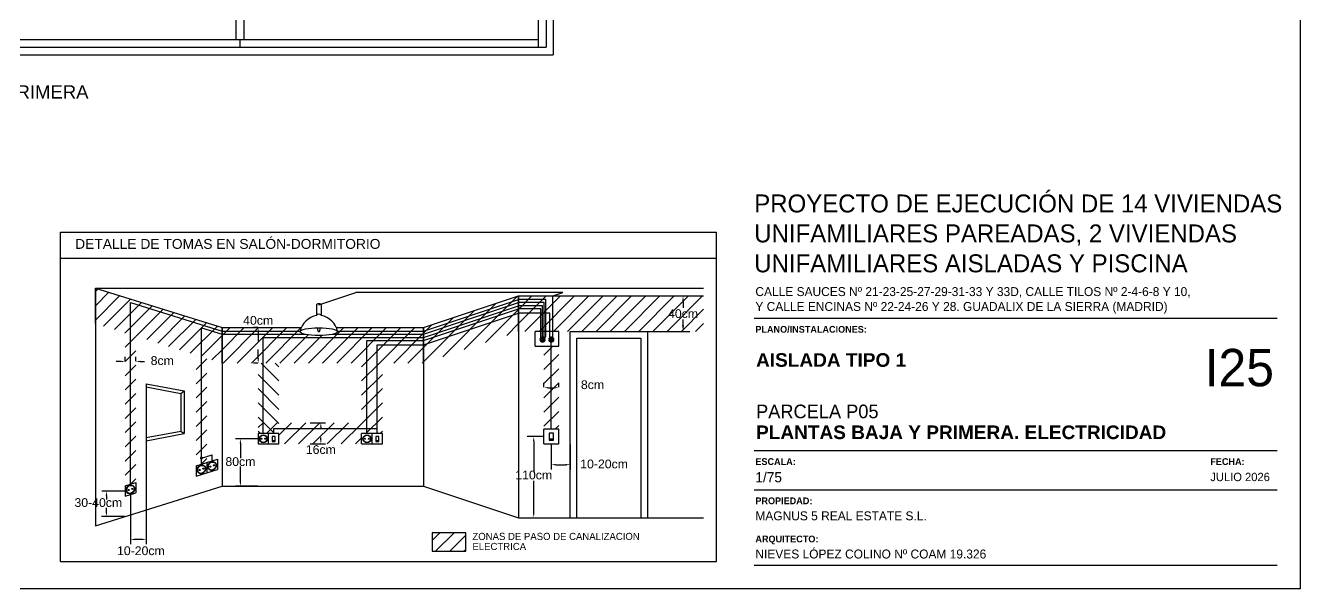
# Model space of a CAD drawing. Header units: millimetres. Extents: x 441156 to 441876, y 4514765 to 4515211.
# Drawn here: x 441377.67 to 441394.01, y 4515026.92 to 4515034.13 of the extents above; entities that cross this region are included whole.
import ezdxf
from ezdxf.enums import TextEntityAlignment as Align

# ---------------------------------------------------------------- set-up
doc = ezdxf.new("R2010")
doc.units = ezdxf.units.MM
doc.linetypes.add('RAYITAS', pattern=[0.375, 0.25, -0.125])
doc.layers.add('01_cartela', color=6, linetype='Continuous', plot=False)
for name, color, linetype in [('01_mono PRIMERA', 2, 'Continuous'), ('01_proyección', 4, 'RAYITAS'), ('01_texto cartela', 5, 'Continuous'), ('01_textos', 7, 'Continuous'), ('CALEFAC_NOTAS', 7, 'Continuous'), ('CIRCUITOS SUELO RADIANTE', 1, 'Continuous'), ('INGIN ELECTRICIDAD TEXTO', 7, 'Continuous')]:
    doc.layers.add(name, color=color, linetype=linetype)
doc.styles.add('Century Gothic', font='', dxfattribs={"height": 2})
doc.styles.add('Century Gothic_3', font='', dxfattribs={"height": 4.5})
doc.styles.add('Century Gothic_5', font='', dxfattribs={"height": 2.5})
doc.styles.add('Century Gothic_6', font='', dxfattribs={"height": 11})
doc.styles.add('Estilo1', font='swissel.ttf')
doc.styles.add('NIEVES2', font='sanss___.ttf')
doc.styles.add('NIEVES3', font='swisseb.ttf')
doc.styles.add('TEXTOINS_100_Century', font='', dxfattribs={"height": 0.13})
doc.styles.get('Century Gothic').set_extended_font_data('Century Gothic')
doc.styles.get('Century Gothic_3').set_extended_font_data('Century Gothic')
doc.styles.get('Century Gothic_5').set_extended_font_data('Century Gothic')
doc.styles.get('Century Gothic_6').set_extended_font_data('Century Gothic')
doc.styles.get('TEXTOINS_100_Century').set_extended_font_data('Century Gothic')
pattern_1 = [(45, (441315.95127, 4514997.99982), (-0.09113505, 0.09113505), [])]

# ---------------------------------------------------------------- blocks, each defined once
blk = doc.blocks.new('A$C07944EAF')
at = {"layer": '01_mono PRIMERA', "color": 254}
for p, q in [((1.407, 13.1), (1.407, 9.043)), ((1.407, 13.1), (3.107, 13.1)), ((3.107, 13.1, 0), (3.107, 12.8, 0)), ((4.607, 13.1, 0), (3.107, 13.1, 0)), ((4.607, 13.1, 0), (4.607, 12.8, 0)), ((4.607, 13.1), (6.157, 13.1, 0)), ((6.157, 13.1, 0), (6.157, 12.8, 0)), ((7.657, 13.1, 0), (6.157, 13.1, 0)), ((7.657, 13.1, 0), (10.332, 13.1)), ((7.657, 13.1, 0), (7.657, 12.8, 0)), ((10.332, 13.1, 0), (10.332, 10.35, 0)), ((1.707, 12.8, 0), (1.707, 12.425, 0)), ((1.707, 12.8, 0), (3.107, 12.8)), ((3.107, 12.87, 0), (4.607, 12.87, 0)), ((3.107, 12.8, 0), (4.607, 12.8, 0)), ((3.157, 12.87, 0), (3.157, 12.8, 0)), ((3.157, 12.842, 0), (3.557, 12.842, 0)), ((3.157, 12.828, 0), (3.557, 12.828, 0)), ((3.557, 12.87, 0), (3.557, 12.8, 0)), ((3.607, 12.87, 0), (3.607, 12.8, 0)), ((3.657, 12.87, 0), (3.657, 12.8, 0)), ((3.657, 12.842, 0), (4.557, 12.842, 0)), ((3.657, 12.828, 0), (4.557, 12.828, 0)), ((4.557, 12.87, 0), (4.557, 12.8, 0)), ((4.607, 12.8), (5.282, 12.8)), ((5.632, 12.8), (6.157, 12.8, 0)), ((7.657, 12.87, 0), (6.157, 12.87, 0)), ((7.657, 12.8, 0), (6.157, 12.8, 0)), ((6.207, 12.87, 0), (6.207, 12.8, 0)), ((7.107, 12.842, 0), (6.207, 12.842, 0)), ((7.107, 12.828, 0), (6.207, 12.828, 0)), ((7.107, 12.87, 0), (7.107, 12.8, 0)), ((7.157, 12.87, 0), (7.157, 12.8, 0)), ((7.207, 12.87, 0), (7.207, 12.8, 0)), ((7.607, 12.842, 0), (7.207, 12.842, 0)), ((7.607, 12.828, 0), (7.207, 12.828, 0)), ((7.607, 12.87, 0), (7.607, 12.8, 0)), ((7.657, 12.8, 0), (10.032, 12.8)), ((10.032, 12.8, 0), (10.032, 12.425, 0)), ((1.707, 12.075), (1.707, 9.415)), ((5.42, 12.075, 0), (5.42, 9.415, 0)), ((5.52, 12.075, 0), (5.52, 9.415, 0)), ((10.032, 12.075, 0), (10.032, 10.775, 0)), ((7.282, 10.5), (9.907, 10.5)), ((7.282, 9.415), (7.282, 10.5)), ((7.382, 10.4), (9.632, 10.4)), ((7.382, 9.315), (7.382, 10.385)), ((7.652, 9.415), (7.652, 10.4)), ((7.922, 9.415), (7.922, 10.4)), ((8.192, 9.415), (8.192, 10.4)), ((8.462, 9.415), (8.462, 10.4)), ((8.732, 9.5), (8.732, 10.4)), ((8.732, 9.5), (9.632, 10.4)), ((9.632, 9.155), (9.632, 10.4)), ((10.032, 10.35, 0), (10.332, 10.35, 0)), ((10.032, 10.35, 0), (10.032, 9.155, 0)), ((5.332, 10.139, 0), (5.291, 10.139, 0)), ((5.291, 10.139, 0), (5.291, 9.415, 0)), ((5.332, 10.139, 0), (5.332, 9.315, 0)), ((7.184, 10.139), (7.142, 10.139)), ((7.142, 10.139), (7.142, 9.415)), ((7.184, 10.139), (7.184, 9.315)), ((8.732, 9.5), (8.732, 8.33)), ((8.732, 9.5), (9.632, 9.5)), ((4.557, 9.415), (1.707, 9.415)), ((4.207, 9.315), (2.582, 9.315)), ((2.582, 9.13, 0), (2.582, 9.315, 0)), ((4.207, 9.315), (4.207, 9.265)), ((4.557, 9.315, 0), (4.307, 9.315, 0)), ((4.307, 9.315), (4.307, 9.265)), ((4.557, 9.415, 0), (4.557, 9.315, 0)), ((4.607, 9.415, 0), (4.557, 9.415, 0)), ((4.557, 9.315, 0), (4.607, 9.315, 0)), ((4.607, 9.415, 0), (4.607, 9.315, 0)), ((5.382, 9.415, 0), (5.291, 9.415, 0)), ((5.332, 9.315, 0), (5.382, 9.315, 0)), ((5.42, 9.415), (5.382, 9.415)), ((5.42, 9.415, 0), (5.382, 9.415, 0)), ((5.382, 9.415, 0), (5.382, 9.315, 0)), ((6.409, 9.315), (5.382, 9.315, 0)), ((6.409, 9.415), (5.52, 9.415)), ((6.409, 9.415), (6.409, 9.315)), ((6.459, 9.415), (6.409, 9.415)), ((6.409, 9.315), (6.459, 9.315)), ((6.459, 9.415), (6.459, 9.315)), ((7.234, 9.415), (7.142, 9.415)), ((7.184, 9.315), (7.234, 9.315)), ((7.282, 9.415), (7.234, 9.415)), ((7.234, 9.415), (7.234, 9.315)), ((7.382, 9.315), (7.234, 9.315)), ((7.382, 9.415), (8.732, 9.415)), ((7.382, 9.315), (7.382, 8.33)), ((7.382, 9.315), (8.732, 9.315)), ((7.652, 9.315), (7.652, 8.33)), ((7.922, 9.315), (7.922, 8.33)), ((8.192, 9.315), (8.192, 8.33)), ((8.462, 9.315), (8.462, 8.33)), ((8.732, 9.315), (8.732, 9.23)), ((3.483, 9.215), (3.483, 9.174)), ((3.483, 9.215), (4.307, 9.215)), ((3.483, 9.174), (4.207, 9.174)), ((4.207, 9.265), (4.307, 9.265)), ((4.207, 9.265), (4.207, 9.174)), ((4.307, 9.215), (4.307, 9.265)), ((8.732, 9.23), (9.632, 9.23)), ((8.732, 9.23), (9.632, 8.33)), ((9.632, 9.155), (9.632, 8.405)), ((9.632, 9.155), (10.032, 9.155)), ((9.702, 9.155), (9.702, 8.405)), ((10.032, 9.155), (10.032, 8.405)), ((1.407, 8.343, 0), (1.407, 9.043, 0)), ((1.407, 9.043, 0), (1.832, 9.043, 0)), ((1.762, 8.343, 0), (1.762, 9.043, 0)), ((1.832, 8.993, 0), (1.762, 8.993, 0)), ((1.832, 8.993, 0), (1.762, 8.993, 0)), ((1.79, 8.393, 0), (1.79, 8.993, 0)), ((1.804, 8.393, 0), (1.804, 8.993, 0)), ((1.832, 9.043, 0), (1.832, 9.13)), ((1.832, 9.13), (2.582, 9.13, 0)), ((1.832, 7.705), (1.832, 9.105)), ((2.582, 9.105), (1.832, 9.105)), ((1.832, 8.343, 0), (1.832, 9.043, 0)), ((2.556, 9.079), (1.858, 9.079)), ((1.858, 9.079), (1.858, 7.731)), ((2.093, 9.025), (2.322, 9.025)), ((2.556, 7.731), (2.556, 9.079)), ((2.582, 9.105, 0), (2.582, 9.13, 0)), ((2.582, 7.705), (2.582, 9.105)), ((9.632, 9.105), (9.702, 9.105)), ((9.66, 8.455), (9.66, 9.105)), ((9.674, 8.455), (9.674, 9.105)), ((1.952, 7.987), (1.937, 8.867)), ((2.117, 8.865), (2.298, 8.865)), ((2.463, 7.987), (2.477, 8.867)), ((1.994, 7.988), (1.982, 8.74)), ((2.421, 7.988), (2.433, 8.74)), ((1.407, 8.343), (1.407, 7.405)), ((1.407, 8.343, 0), (1.832, 8.343, 0)), ((1.832, 8.393, 0), (1.762, 8.393, 0)), ((1.832, 8.343), (1.832, 7.705)), ((4.207, 8.49), (4.207, 8.44)), ((4.207, 8.49), (4.307, 8.49)), ((4.207, 8.455), (4.207, 7.705)), ((4.207, 8.44), (4.307, 8.44)), ((4.307, 8.44), (4.307, 8.49)), ((4.307, 8.455), (4.307, 8.33)), ((9.632, 8.455), (9.702, 8.455)), ((9.632, 8.405), (10.032, 8.405)), ((9.632, 8.33), (9.632, 8.405)), ((10.032, 8.405, 0), (10.032, 8.33, 0)), ((2.846, 8.246), (2.843, 8.036)), ((3.069, 8.295), (2.896, 8.295)), ((3.119, 8.246), (3.122, 8.036)), ((4.207, 8.255), (3.382, 8.255)), ((3.382, 7.705, 0), (3.382, 8.255)), ((4.307, 8.33), (4.507, 8.33)), ((4.307, 8.28), (4.307, 7.705)), ((4.307, 8.28), (4.307, 7.705)), ((4.307, 8.28), (4.457, 8.28)), ((4.457, 8.28), (4.457, 7.705)), ((5.762, 8.33), (4.507, 8.33)), ((4.507, 8.33), (4.507, 7.705)), ((5.762, 8.305), (4.507, 8.305)), ((5.901, 8.33), (5.762, 8.33)), ((5.762, 8.33, 0), (5.762, 7.705)), ((5.901, 8.23, 0), (5.862, 8.23, 0)), ((5.862, 8.23, 0), (5.862, 7.605)), ((5.901, 8.23, 0), (5.901, 8.33, 0)), ((5.901, 8.33, 0), (5.951, 8.33, 0)), ((5.951, 8.23, 0), (5.901, 8.23, 0)), ((5.951, 8.23, 0), (5.951, 8.33, 0)), ((6.726, 8.23, 0), (6.635, 8.23, 0)), ((6.635, 7.506, 0), (6.635, 8.23, 0)), ((6.676, 7.506, 0), (6.676, 8.33, 0)), ((6.676, 8.33, 0), (6.726, 8.33, 0)), ((9.632, 8.33), (6.726, 8.33)), ((6.726, 8.23, 0), (6.726, 8.33, 0)), ((6.762, 8.23, 0), (6.726, 8.23, 0)), ((6.762, 8.23, 0), (6.762, 7.605)), ((7.262, 8.23), (7.112, 8.23)), ((7.112, 8.23, 0), (7.112, 7.955, 0)), ((7.262, 8.23), (7.262, 7.655)), ((9.607, 8.23), (7.312, 8.23)), ((7.312, 8.23), (7.312, 7.605)), ((10.032, 3), (10.032, 8.33)), ((2.942, 8.055), (2.942, 8.115)), ((3.012, 8.045), (2.952, 8.045)), ((3.022, 8.055), (3.022, 8.115)), ((2.194, 7.755), (2.194, 7.893)), ((2.22, 7.893), (2.22, 7.755)), ((3.072, 7.985), (2.893, 7.985)), ((3.78, 7.862), (3.81, 7.862)), ((7.112, 7.955), (6.812, 7.955)), ((6.812, 7.955), (6.812, 7.655)), ((9.732, 7.955), (9.732, 6.63)), ((1.832, 7.705), (4.207, 7.705)), ((2.582, 7.705), (1.832, 7.705)), ((1.858, 7.731), (2.556, 7.731)), ((2.041, 7.785), (2.001, 7.746)), ((2.041, 7.763), (2.107, 7.763)), ((2.041, 7.763), (2.041, 7.748)), ((2.041, 7.748), (2.107, 7.748)), ((2.142, 7.8), (2.076, 7.8)), ((2.142, 7.842), (2.194, 7.842)), ((2.142, 7.8), (2.194, 7.8)), ((2.22, 7.842), (2.273, 7.842)), ((2.22, 7.8), (2.273, 7.8)), ((2.273, 7.8), (2.339, 7.8)), ((2.373, 7.763), (2.307, 7.763)), ((2.307, 7.748), (2.373, 7.748)), ((2.373, 7.748), (2.373, 7.763)), ((2.374, 7.786), (2.414, 7.746)), ((2.816, 7.832), (2.814, 7.705)), ((3.148, 7.832), (3.15, 7.705)), ((3.698, 7.707), (3.699, 7.722)), ((3.889, 7.705), (3.701, 7.705)), ((3.891, 7.707), (3.891, 7.722)), ((4.457, 7.705), (4.307, 7.705)), ((5.762, 7.705), (4.507, 7.705)), ((2.307, 7.605), (2.307, 5.055)), ((5.862, 7.605), (2.307, 7.605)), ((6.762, 7.605), (7.312, 7.605)), ((6.812, 7.655), (7.262, 7.655)), ((7.312, 7.605), (9.107, 7.605, 0)), ((9.107, 7.605, 0), (9.107, 6.63)), ((2.007, 7.405), (1.407, 7.405)), ((2.007, 7.405), (2.007, 4.63)), ((6.676, 7.506, 0), (6.635, 7.506, 0)), ((7.107, 6.63, 0), (7.832, 6.63)), ((7.107, 6.63), (7.107, 5.055)), ((7.832, 6.53, 0), (7.832, 6.63)), ((9.032, 6.63), (9.732, 6.63, 0)), ((9.032, 6.53), (9.032, 6.63)), ((7.207, 6.53), (7.207, 4.93)), ((7.207, 6.53, 0), (7.832, 6.53)), ((7.832, 6.53), (7.832, 4.93)), ((9.032, 6.53), (9.607, 6.53, 0)), ((9.032, 6.53), (9.032, 4.93)), ((9.607, 6.53), (9.607, 4.93)), ((9.605, 6.216), (9.59, 6.215)), ((9.607, 6.213), (9.607, 6.025)), ((9.451, 6.104), (9.45, 6.134)), ((9.605, 6.022), (9.59, 6.023)), ((9.605, 5.438), (9.59, 5.437)), ((9.607, 5.247), (9.607, 5.435)), ((9.451, 5.356), (9.45, 5.326)), ((9.605, 5.245), (9.59, 5.245)), ((3.607, 4.93, 0), (2.432, 4.93, 0)), ((3.607, 4.93, 0), (3.607, 4.63, 0)), ((6.407, 4.93, 0), (3.607, 4.93, 0)), ((3.657, 4.93, 0), (3.657, 4.86, 0)), ((5.357, 4.93, 0), (5.357, 4.86, 0)), ((5.407, 4.93, 0), (5.407, 4.86, 0)), ((5.457, 4.93, 0), (5.457, 4.86, 0)), ((6.357, 4.93, 0), (6.357, 4.86, 0)), ((6.762, 4.93, 0), (6.407, 4.93, 0)), ((6.407, 4.93, 0), (6.407, 4.63, 0)), ((7.107, 5.055), (6.762, 5.055)), ((6.762, 4.93, 0), (6.762, 5.055, 0)), ((6.837, 5.055), (6.837, 5.055)), ((7.832, 4.93, 0), (7.207, 4.93, 0)), ((7.832, 4.93), (7.832, 4.05)), ((9.032, 4.93), (9.607, 4.93)), ((9.032, 4.93), (9.032, 4.894)), ((6.407, 4.86, 0), (3.607, 4.86, 0)), ((3.657, 4.902, 0), (5.357, 4.902, 0)), ((3.657, 4.888, 0), (5.357, 4.888, 0)), ((6.357, 4.902, 0), (5.457, 4.902, 0)), ((6.357, 4.888, 0), (5.457, 4.888, 0)), ((9.032, 4.894), (9.032, 4.866)), ((9.032, 4.866), (9.032, 4.83)), ((9.032, 4.83), (9.607, 4.83)), ((9.607, 4.83), (9.607, 3.3)), ((3.607, 4.63, 0), (2.007, 4.63, 0)), ((2.007, 4.63), (2.007, 3)), ((2.027, 4.63), (2.027, 3.02)), ((2.057, 4.63), (2.057, 3.05)), ((3.607, 4.63, 0), (6.407, 4.63, 0)), ((7.507, 4.63, 0), (6.407, 4.63, 0)), ((7.507, 4.63), (7.507, 3)), ((9.066, 4.576), (9.276, 4.58)), ((9.48, 4.606), (9.607, 4.608)), ((9.017, 4.526), (9.017, 4.354)), ((9.257, 4.48), (9.197, 4.48)), ((9.267, 4.47), (9.267, 4.41)), ((9.327, 4.53), (9.327, 4.35)), ((9.066, 4.304), (9.276, 4.3)), ((9.257, 4.4), (9.197, 4.4)), ((9.48, 4.274), (9.607, 4.272)), ((7.932, 3.3), (8.082, 3.3)), ((8.782, 3.3, 0), (8.082, 3.3, 0)), ((8.082, 3.3, 0), (8.082, 3, 0)), ((8.132, 3.3, 0), (8.132, 3.23, 0)), ((8.732, 3.272, 0), (8.132, 3.272, 0)), ((8.732, 3.3, 0), (8.732, 3.23, 0)), ((8.782, 3.3), (9.607, 3.3)), ((8.782, 3.3, 0), (8.782, 3, 0)), ((8.782, 3.23, 0), (8.082, 3.23, 0)), ((8.732, 3.258, 0), (8.132, 3.258, 0)), ((2.007, 3), (7.507, 3)), ((2.007, 3), (2.007, 0)), ((2.027, 3.02), (7.507, 3.02)), ((2.057, 3.05), (7.507, 3.05)), ((2.097, 3), (2.097, 0.1)), ((2.197, 0.1), (2.197, 3)), ((5.97, 0.2, 0), (5.97, 3, 0)), ((6.07, 0.2, 0), (6.07, 3, 0)), ((7.507, 3), (8.082, 3)), ((8.782, 3, 0), (8.082, 3, 0)), ((8.782, 3), (10.032, 3, 0)), ((9.842, 0.1), (9.842, 3)), ((9.942, 3), (9.942, 0.1)), ((10.032, 3), (10.032, 0)), ((2.197, 2.9, 0), (5.97, 2.9, 0)), ((6.07, 2.9, 0), (9.842, 2.9)), ((5.97, 2.263, 0), (2.197, 2.263, 0)), ((5.97, 2.213, 0), (2.197, 2.213, 0)), ((9.842, 2.263), (6.07, 2.263, 0)), ((9.842, 2.213), (6.07, 2.213, 0)), ((5.97, 1.575, 0), (2.197, 1.575, 0)), ((5.97, 1.525, 0), (2.197, 1.525, 0)), ((9.842, 1.575), (6.07, 1.575, 0)), ((9.842, 1.525), (6.07, 1.525, 0)), ((5.97, 0.888, 0), (2.197, 0.888, 0)), ((5.97, 0.838, 0), (2.197, 0.838, 0)), ((9.842, 0.888), (6.07, 0.888, 0)), ((9.842, 0.838), (6.07, 0.838, 0)), ((2.197, 0.2, 0), (9.842, 0.2)), ((6.02, 0.1, 0), (6.02, 0.2, 0)), ((6.02, 0.1, 0), (6.02, 0.2, 0)), ((2.007, 0, 0), (10.032, 0)), ((2.097, 0.1, 0), (9.942, 0.1))]:
    blk.add_line(p, q, dxfattribs=at)
at = {"layer": '01_mono PRIMERA', "color": 254, "elevation": 0}
for points in [[(5.42, 12.075), (5.282, 12.075), (5.282, 12.8), (5.282, 12.8)], [(5.632, 12.8), (5.632, 12.8), (5.632, 12.075), (5.52, 12.075)]]:
    blk.add_lwpolyline(points, dxfattribs=at)
at = {"layer": '01_mono PRIMERA', "color": 254}
for points in [[(1.707, 12.425), (1.832, 12.425), (1.832, 12.075)], [(10.032, 12.075), (9.907, 12.075), (9.907, 12.425), (10.032, 12.425)], [(1.832, 12.075), (1.707, 12.075)], [(9.907, 10.5), (9.907, 10.775), (10.032, 10.775)], [(9.607, 8.23), (9.607, 7.955)], [(9.607, 7.955), (9.732, 7.955)], [(2.307, 5.055), (2.432, 5.055), (2.432, 4.93)], [(7.932, 3.3), (7.932, 4.05), (7.832, 4.05)]]:
    blk.add_lwpolyline(points, dxfattribs=at)
for points in [[(1.782, 12.125), (1.532, 12.125), (1.532, 12.375), (1.782, 12.375), (1.782, 12.125)], [(5.582, 12.125), (5.332, 12.125), (5.332, 12.375), (5.582, 12.375), (5.582, 12.125)], [(9.957, 12.375), (10.207, 12.375), (10.207, 12.125), (9.957, 12.125), (9.957, 12.375)], [(9.957, 10.725), (10.207, 10.725), (10.207, 10.475), (9.957, 10.475), (9.957, 10.725)], [(1.832, 9.345), (2.512, 9.345), (2.512, 9.2), (1.832, 9.2)], [(1.782, 8.005), (1.532, 8.005), (1.532, 8.255), (1.782, 8.255), (1.782, 8.005)], [(7.062, 8.005), (6.812, 8.005), (6.812, 8.255), (7.062, 8.255), (7.062, 8.005)], [(9.657, 8.005), (9.907, 8.005), (9.907, 8.255), (9.657, 8.255), (9.657, 8.005)], [(2.382, 4.755), (2.132, 4.755), (2.132, 5.005), (2.382, 5.005), (2.382, 4.755)], [(6.812, 4.755), (7.062, 4.755), (7.062, 5.005), (6.812, 5.005), (6.812, 4.755)], [(9.657, 4.755), (9.907, 4.755), (9.907, 5.005), (9.657, 5.005), (9.657, 4.755)], [(8.457, 4.894), (9.607, 4.894), (9.607, 4.866), (8.457, 4.866)], [(9.607, 4.05), (7.932, 4.05), (7.932, 3.3), (9.607, 3.3)], [(9.557, 4), (7.982, 4), (7.982, 3.35), (9.557, 3.35)], [(7.632, 3.125), (7.882, 3.125), (7.882, 3.375), (7.632, 3.375), (7.632, 3.125)], [(9.657, 3.125), (9.907, 3.125), (9.907, 3.375), (9.657, 3.375), (9.657, 3.125)]]:
    blk.add_lwpolyline(points, close=True, dxfattribs=at)
at = {"layer": '01_mono PRIMERA', "color": 254, "flags": 128}
for points in [[(3.163, 7.705, 0.414214), (3.167, 7.709), (3.167, 7.71), (3.157, 8.331, 0.436396), (3.153, 8.335), (2.811, 8.335, 0.436396), (2.807, 8.331), (2.797, 7.71), (2.797, 7.709, 0.414214), (2.801, 7.705)], [(9.607, 4.621, 0.414214), (9.603, 4.625), (9.602, 4.625), (8.982, 4.615, 0.436396), (8.977, 4.611), (8.977, 4.269, 0.436396), (8.982, 4.265), (9.602, 4.255), (9.603, 4.255, 0.414214), (9.607, 4.259)]]:
    blk.add_lwpolyline(points, format="xyb", close=True, dxfattribs=at)
at = {"layer": '01_mono PRIMERA', "color": 254}
for centre, radius in [((2.207, 8.015), 0.0275), ((2.862, 7.925), 0.01), ((3.102, 7.925), 0.01), ((3.795, 7.953), 0.036), ((2.982, 7.785), 0.051), ((9.36, 6.119), 0.036), ((9.36, 5.341), 0.036), ((9.387, 4.56), 0.01), ((9.527, 4.44), 0.051), ((9.387, 4.32), 0.01)]:
    blk.add_circle(centre, radius, dxfattribs=at)
for centre, radius, start, end in [((5.332, 9.415, 0), 0.725, 93.2758, 180), ((7.184, 9.415), 0.725, 93.2758, 180), ((4.207, 9.215), 0.725, 183.2758, 270), ((2.091, 8.871), 0.154, 89.317, 181.6763), ((2.324, 8.871), 0.154, 358.3237, 90.683), ((2.114, 8.733), 0.132, 88.598, 177.0747), ((2.301, 8.733), 0.132, 2.9253, 91.402), ((2.896, 8.245), 0.05, 90, 179.076), ((3.069, 8.245), 0.05, 0.924, 90), ((3.795, 7.953), 0.243, 294.8749, 245.1251), ((6.676, 8.23, 0), 0.725, 180, 266.7242), ((2.893, 8.035), 0.05, 179.076, 270), ((2.982, 8.115), 0.04, 0, 180), ((2.952, 8.055), 0.01, 180, 270), ((3.012, 8.055), 0.01, 270, 0), ((3.072, 8.035), 0.05, 270, 0.924), ((3.795, 7.953), 0.213, 292.0656, 248.0564), ((2.142, 7.99), 0.19, 180.9132, 270), ((2.142, 7.99), 0.148, 180.8545, 270), ((2.273, 7.99), 0.148, 270, 359.079), ((2.273, 7.99), 0.19, 270, 359.0249), ((3.86, 7.747), 0.143, 134.3044, 163.1835), ((3.795, 7.814), 0.0498, 107.9532, 134.3044), ((3.795, 7.814), 0.0498, 45.6956, 72.5904), ((3.73, 7.747), 0.143, 16.8165, 45.6956), ((1.966, 7.781), 0.05, 270, 314.9968), ((2.076, 7.75), 0.05, 90, 135), ((2.107, 7.755), 0.017, 206.179, 153.821), ((2.107, 7.755), 0.0075, 270, 90), ((2.207, 7.755), 0.019, 133.1736, 46.8264), ((2.207, 7.755), 0.013, 180, 0), ((2.307, 7.755), 0.017, 26.179, 333.821), ((2.307, 7.755), 0.0075, 90, 270), ((2.339, 7.75), 0.05, 45.1537, 90), ((2.449, 7.781), 0.05, 224.9908, 270), ((2.823, 7.832), 0.007, 93.0641, 179.076), ((2.982, 4.861), 2.982, 86.9359, 93.0641), ((3.141, 7.832), 0.007, 0.924, 86.9359), ((3.686, 7.721), 0.0128, 3.786, 59.4709), ((3.701, 7.708), 0.0027, 186.6841, 270), ((3.991, 7.708), 0.279, 163.1835, 180.617), ((3.599, 7.708), 0.279, 359.383, 16.8165), ((3.889, 7.708), 0.0027, 270, 353.3159), ((3.904, 7.721), 0.0128, 120.5291, 176.214), ((9.36, 6.119), 0.243, 24.8749, 335.1251), ((9.36, 6.119), 0.213, 22.0656, 338.0564), ((9.591, 6.228), 0.0128, 210.5291, 266.214), ((9.605, 6.213), 0.0027, 360, 83.3159), ((9.498, 6.119), 0.0498, 135.6956, 162.5904), ((9.498, 6.119), 0.0498, 197.9532, 224.3044), ((9.565, 6.054), 0.143, 106.8165, 135.6956), ((9.565, 6.185), 0.143, 224.3044, 253.1835), ((9.604, 5.923), 0.279, 89.383, 106.8165), ((9.604, 6.315), 0.279, 253.1835, 270.617), ((9.591, 6.01), 0.0128, 93.786, 149.4709), ((9.605, 6.025), 0.0027, 276.6841, 360), ((9.36, 5.341), 0.243, 24.8749, 335.1251), ((9.36, 5.341), 0.213, 21.9436, 337.9344), ((9.565, 5.276), 0.143, 106.8165, 135.6956), ((9.604, 5.145), 0.279, 89.383, 106.8165), ((9.591, 5.45), 0.0128, 210.5291, 266.214), ((9.605, 5.435), 0.0027, 0, 83.3159), ((9.498, 5.341), 0.0498, 197.4096, 224.3044), ((9.498, 5.341), 0.0498, 135.6956, 162.0468), ((9.565, 5.406), 0.143, 224.3044, 253.1835), ((9.604, 5.537), 0.279, 253.1835, 270.617), ((9.591, 5.233), 0.0128, 93.786, 149.4709), ((9.605, 5.247), 0.0027, 276.6841, 0), ((9.067, 4.526), 0.05, 90.924, 180), ((9.277, 4.53), 0.05, 0, 90.924), ((12.452, 4.44), 2.982, 176.9359, 183.0641), ((9.481, 4.599), 0.007, 90.924, 176.9359), ((9.197, 4.44), 0.04, 90, 270), ((9.257, 4.47), 0.01, 0, 90), ((9.067, 4.354), 0.05, 180, 269.076), ((9.257, 4.41), 0.01, 270, 0), ((9.277, 4.35), 0.05, 269.076, 0), ((9.481, 4.281), 0.007, 183.0641, 269.076), ((9.248, 3.675), 0.04, 0.0137, 180.0137), ((9.248, 3.675), 0.04, 180.0137, 0.0137)]:
    blk.add_arc(centre, radius, start, end, dxfattribs=at)
at = {"layer": '01_mono PRIMERA', "color": 254, "extrusion": (0, 0, -1)}
blk.add_ellipse((2.207, 7.893), major_axis=(-0.013, 0), ratio=0.955769, start_param=0, end_param=3.141593, dxfattribs=at)
at = {"layer": '01_proyección', "color": 120, "ltscale": 0.25}
for p, q in [((6.145, 11.015, 0), (5.52, 11.015, 0)), ((6.145, 11.015, 0), (6.145, 9.415, 0)), ((6.145, 10.915, 0), (5.52, 10.915, 0)), ((4.52, 10.015), (1.707, 10.015)), ((4.42, 9.415, 0), (4.42, 10.015, 0)), ((4.52, 9.415, 0), (4.52, 10.015, 0))]:
    blk.add_line(p, q, dxfattribs=at)
at = {"layer": '01_mono PRIMERA', "color": 254, "style": 'NIEVES2'}
for s, height, p in [('2', 0.103, (7.451, 10.268, 0)), ('3', 0.103, (7.721, 10.268, 0)), ('4', 0.103, (7.991, 10.268, 0)), ('5', 0.103, (8.261, 10.268, 0)), ('6', 0.103, (8.531, 10.268, 0)), ('7', 0.103, (8.801, 10.268, 0)), ('8', 0.103, (9.557, 10.166, 0)), ('9', 0.103, (9.557, 9.356, 0)), ('10', 0.1026, (9.522, 9.086, 0)), ('17', 0.1026, (7.295, 8.365, 0)), ('16', 0.1026, (7.565, 8.365, 0)), ('15', 0.1026, (7.835, 8.365, 0)), ('14', 0.1026, (8.105, 8.365, 0)), ('13', 0.1026, (8.375, 8.365, 0)), ('12', 0.1026, (8.645, 8.365, 0)), ('11', 0.1026, (9.403, 8.365, 0))]:
    blk.add_text(s, height=height, dxfattribs=at).set_placement(p, align=Align.CENTER)

msp = doc.modelspace()

# ---------------------------------------------------------------- hatches: boundary and pattern name
at = {"layer": 'INGIN ELECTRICIDAD TEXTO'}
h = msp.add_hatch(dxfattribs=at)
h.set_pattern_fill('ANSI31', color=4, scale=0.040594, style=0)
h.set_pattern_definition(pattern_1)
h.paths.add_polyline_path([(441378.56520928, 4515030.31228485), (441378.56520928, 4515030.76693229), (441380.18895013, 4515030.25951328), (441380.18895013, 4515029.80486584)])
h = msp.add_hatch(dxfattribs=at)
h.set_pattern_fill('ANSI31', color=4, scale=0.040594, style=0)
h.set_pattern_definition(pattern_1)
h.paths.add_polyline_path([(441382.77029531, 4515029.80486584), (441382.77029531, 4515030.25951328), (441383.98810095, 4515030.66544849), (441383.98810095, 4515030.21080105)])
edge = h.paths.add_edge_path()
edge.add_line((441382.75217728, 4515029.80486584), (441382.77029531, 4515029.82298387))
h = msp.add_hatch(dxfattribs=at)
h.set_pattern_fill('ANSI31', color=4, scale=0.040594, style=0)
h.set_pattern_definition(pattern_1)
h.paths.add_polyline_path([(441386.35924258, 4515030.21080105), (441386.35924258, 4515030.66544849), (441383.98810095, 4515030.66544849), (441383.98810095, 4515030.21080105)])
h = msp.add_hatch(dxfattribs=at)
h.set_pattern_fill('ANSI31', color=4, scale=0.040594, style=0)
h.set_pattern_definition(pattern_1)
h.paths.add_polyline_path([(441378.94561044, 4515028.23097585), (441379.08216468, 4515028.27364905), (441379.08216468, 4515030.15073629), (441378.94561044, 4515030.19340949)])
h = msp.add_hatch(dxfattribs=at)
h.set_pattern_fill('ANSI31', color=4, scale=0.040594, style=0)
h.set_pattern_definition(pattern_1)
h.paths.add_polyline_path([(441384.50321025, 4515028.95929161), (441384.31285682, 4515028.95929161), (441384.31285682, 4515030.02057603), (441384.50321025, 4515030.02057603)])
h = msp.add_hatch(dxfattribs=at)
h.set_pattern_fill('ANSI31', color=4, scale=0.040594, style=0)
h.set_pattern_definition([(135, (441446.94167, 4514997.99982), (0.09113505, 0.09113505), [])])
h.paths.add_polyline_path([(441380.91627588, 4515029.80486584), (441380.64978108, 4515029.80486584), (441380.64978108, 4515028.9022241), (441380.78302848, 4515028.9022241), (441380.91627588, 4515028.9022241)])
h = msp.add_hatch(dxfattribs=at)
h.set_pattern_fill('ANSI31', color=4, scale=0.040594, style=0)
h.set_pattern_definition(pattern_1)
h.paths.add_polyline_path([(441381.97666438, 4515029.80486584), (441382.24315918, 4515029.80486584), (441382.24315918, 4515028.9022241), (441382.10991178, 4515028.9022241), (441381.97666438, 4515028.9022241)])
h = msp.add_hatch(dxfattribs=at)
h.set_pattern_fill('ANSI31', color=4, scale=0.040594, style=0)
h.set_pattern_definition(pattern_1)
h.paths.add_polyline_path([(441381.97666438, 4515028.76906659), (441380.91627588, 4515028.76906659), (441380.91627588, 4515028.9022241), (441380.78302848, 4515028.9022241), (441380.64978108, 4515028.9022241), (441380.64978108, 4515029.04224684), (441381.97666438, 4515029.04224684)])
h = msp.add_hatch(dxfattribs=at)
h.set_pattern_fill('ANSI31', color=4, scale=0.040594, style=0)
h.set_pattern_definition([(45, (441313.36184, 4514998.84364), (-0.09113505, 0.09113505), [])])
h.paths.add_polyline_path([(441382.87894346, 4515027.39418956), (441383.31299788, 4515027.39418956), (441383.31299788, 4515027.63263021), (441382.87894346, 4515027.63263021)])

# ---------------------------------------------------------------- linework, layer by layer
at = {"layer": '01_cartela', "color": 3}
msp.add_lwpolyline([(441363.37182267, 4515048.45299148), (441363.37182267, 4515026.91796746), (441394.00981074, 4515026.91796746), (441394.00981074, 4515048.45299148)], close=True, dxfattribs=at)
at = {"layer": '01_texto cartela', "color": 5}
for p, q in [((441387.00853759, 4515030.37887394), (441393.70981074, 4515030.37887394)), ((441387.00853759, 4515028.68449456), (441393.70981074, 4515028.68449456)), ((441387.00853759, 4515028.18217512), (441393.70981074, 4515028.18217512)), ((441387.00853759, 4515027.21796746), (441393.70981074, 4515027.21796746))]:
    msp.add_line(p, q, dxfattribs=at)
at = {"layer": 'CALEFAC_NOTAS', "color": 7}
msp.add_line((441378.11870614, 4515031.48339907), (441386.52333147, 4515031.48339907), dxfattribs=at)
at = {"layer": 'CIRCUITOS SUELO RADIANTE', "color": 7}
for p, q in [((441378.11870614, 4515027.26410044), (441378.11870614, 4515031.48339907)), ((441386.52333147, 4515027.26410044), (441386.52333147, 4515031.48339907)), ((441378.11870614, 4515031.15129907), (441386.52333147, 4515031.15129907)), ((441378.11870614, 4515027.26410044), (441386.52333147, 4515027.26410044))]:
    msp.add_line(p, q, dxfattribs=at)
at = {"layer": 'INGIN ELECTRICIDAD TEXTO', "color": 4}
for p, q in [((441378.56520928, 4515030.76693229), (441378.56520928, 4515027.72241819)), ((441378.56520928, 4515030.76693229), (441386.35924258, 4515030.76693229)), ((441378.56520928, 4515030.76693229), (441380.18895013, 4515030.25951328)), ((441378.56520928, 4515030.31228485), (441378.56520928, 4515030.76693229)), ((441379.01388756, 4515028.25231245), (441379.01388756, 4515030.5822313)), ((441379.01388756, 4515030.5822313), (441380.18895013, 4515030.21502424)), ((441381.42824472, 4515030.55071379), (441381.90138405, 4515030.7084269)), ((441384.55726554, 4515030.7084269), (441381.90138405, 4515030.7084269)), ((441382.77029531, 4515030.25951328), (441383.98810095, 4515030.66544849)), ((441382.77029531, 4515030.21502424), (441383.98810095, 4515030.62095946)), ((441382.77029531, 4515030.17443072), (441383.98810095, 4515030.58036594)), ((441383.98810095, 4515030.66544849), (441383.98810095, 4515027.82390199)), ((441383.98810095, 4515030.66544849), (441386.35924258, 4515030.66544849)), ((441383.98810095, 4515030.21080105), (441383.98810095, 4515030.66544849)), ((441384.33934526, 4515030.62095946), (441383.98810095, 4515030.62095946)), ((441384.31608945, 4515030.58036594), (441383.98810095, 4515030.58036594)), ((441384.31608945, 4515030.10963281), (441384.31608945, 4515030.58036594)), ((441384.33934526, 4515030.14572349), (441384.33934526, 4515030.62095946)), ((441384.4283303, 4515030.66544849), (441384.55726554, 4515030.7084269)), ((441384.4283303, 4515030.10963281), (441384.4283303, 4515030.66544849)), ((441385.64615219, 4515030.66544849), (441386.18152875, 4515030.66544849)), ((441386.09628236, 4515030.58588519), (441386.09628236, 4515030.51200498)), ((441381.39825396, 4515030.55081624), (441381.39825396, 4515030.41663841)), ((441381.45823632, 4515030.55070202), (441381.45823632, 4515030.41652419)), ((441382.77029531, 4515030.13380431), (441383.98810095, 4515030.53973952)), ((441382.77029531, 4515030.09672415), (441383.98810095, 4515030.50265936)), ((441382.77029531, 4515030.03999587), (441383.98810095, 4515030.44593108)), ((441384.29579269, 4515030.53973952), (441383.98810095, 4515030.53973952)), ((441384.27549593, 4515030.50265936), (441383.98810095, 4515030.50265936)), ((441384.38773678, 4515030.44593108), (441383.98810095, 4515030.44593108)), ((441384.27549593, 4515030.10963281), (441384.27549593, 4515030.50265936)), ((441384.29579269, 4515030.10963281), (441384.29579269, 4515030.53973952)), ((441384.38773678, 4515030.10963281), (441384.38773678, 4515030.44593108)), ((441379.92375399, 4515028.50986402), (441379.92375399, 4515030.25730452)), ((441379.92375399, 4515030.25730452), (441380.18895013, 4515030.17443072)), ((441380.18895013, 4515029.80486584), (441380.18895013, 4515030.25951328)), ((441380.18895013, 4515030.25951328), (441380.18895013, 4515028.22983721)), ((441380.18895013, 4515030.25951328), (441381.20414175, 4515030.25951328)), ((441380.18895013, 4515030.15796045), (441380.29050296, 4515030.25951328)), ((441380.18895013, 4515029.97569034), (441380.47277307, 4515030.25951328)), ((441380.20039574, 4515029.80486584), (441380.65504318, 4515030.25951328)), ((441380.38266585, 4515029.80486584), (441380.83731329, 4515030.25951328)), ((441380.56493596, 4515029.80486584), (441381.0195834, 4515030.25951328)), ((441380.64579226, 4515030.25951328), (441380.58997617, 4515030.25951328)), ((441380.74720607, 4515029.80486584), (441381.20185351, 4515030.25951328)), ((441381.2940164, 4515029.80486584), (441381.74866384, 4515030.25951328)), ((441381.3805682, 4515030.25595786), (441381.38412362, 4515030.25951328)), ((441381.47628651, 4515029.80486584), (441381.93093395, 4515030.25951328)), ((441381.6523477, 4515030.25951328), (441382.70940502, 4515030.25951328)), ((441381.65855662, 4515029.80486584), (441382.11320406, 4515030.25951328)), ((441381.84082673, 4515029.80486584), (441382.29547417, 4515030.25951328)), ((441382.02309684, 4515029.80486584), (441382.47774428, 4515030.25951328)), ((441382.12861795, 4515030.25951328), (441382.77029531, 4515030.25951328)), ((441382.20536695, 4515029.80486584), (441382.66001439, 4515030.25951328)), ((441382.77029531, 4515029.80486584), (441382.77029531, 4515030.25951328)), ((441382.77029531, 4515030.25951328), (441382.77029531, 4515028.22983721)), ((441386.09628236, 4515030.29036435), (441386.09628236, 4515030.36424456)), ((441380.18895013, 4515030.21502424), (441381.19064184, 4515030.21502424)), ((441380.18895013, 4515030.17443072), (441381.25573578, 4515030.17443072)), ((441380.65086645, 4515030.20268235), (441380.65086645, 4515030.08496113)), ((441380.71640478, 4515028.9022241), (441380.71640478, 4515030.13380431)), ((441380.71640478, 4515030.13380431), (441382.77029531, 4515030.13380431)), ((441380.92947618, 4515029.80486584), (441381.29270714, 4515030.1680968)), ((441381.11174629, 4515029.80486584), (441381.46711052, 4515030.16023006)), ((441381.60075366, 4515030.17443072), (441382.77029531, 4515030.17443072)), ((441381.6658476, 4515030.21502424), (441382.77029531, 4515030.21502424)), ((441382.04328808, 4515028.9022241), (441382.04328808, 4515030.09672415)), ((441382.04328808, 4515030.09672415), (441382.77029531, 4515030.09672415)), ((441382.38763706, 4515029.80486584), (441382.77029531, 4515030.18752408)), ((441384.29579269, 4515030.1069572), (441384.33934526, 4515030.14572349)), ((441384.40803354, 4515028.95929161), (441384.40803354, 4515030.10963281)), ((441384.65019014, 4515027.82390199), (441384.65019014, 4515030.21080105)), ((441384.65019014, 4515030.21080105), (441385.63904832, 4515030.21080105)), ((441384.73543653, 4515027.82390199), (441384.73543653, 4515030.12555466)), ((441384.73543653, 4515030.12555466), (441385.55380193, 4515030.12555466)), ((441385.55380193, 4515030.12555466), (441385.55380193, 4515027.82390199)), ((441385.63904832, 4515030.21080105), (441385.63904832, 4515027.82390199)), ((441385.64615219, 4515030.21080105), (441386.18152875, 4515030.21080105)), ((441380.65086645, 4515029.86169677), (441380.65086645, 4515029.97941798)), ((441382.17653548, 4515028.9022241), (441382.17653548, 4515030.03999587)), ((441382.17653548, 4515030.03999587), (441382.77029531, 4515030.03999587)), ((441382.56990717, 4515029.80486584), (441382.77029531, 4515030.00525397)), ((441378.88877951, 4515029.82597131), (441378.83194858, 4515029.82597131)), ((441378.94561044, 4515029.83104549), (441378.94561044, 4515029.88686159)), ((441379.08216468, 4515029.83104549), (441379.08216468, 4515029.88686159)), ((441379.13899561, 4515029.82597131), (441379.19582654, 4515029.82597131)), ((441379.85547687, 4515029.90617827), (441379.85768484, 4515029.90838624)), ((441379.85547687, 4515029.72390816), (441379.9920311, 4515029.86046239)), ((441380.64579226, 4515029.80486584), (441380.58997617, 4515029.80486584)), ((441382.75217728, 4515029.80486584), (441382.77029531, 4515029.82298387)), ((441379.85547687, 4515029.54163805), (441379.9920311, 4515029.67819228)), ((441379.21470562, 4515029.54025922), (441379.21470562, 4515028.81033361)), ((441379.21470562, 4515029.54025922), (441379.70182788, 4515029.4489238)), ((441379.21470562, 4515029.4996657), (441379.66123436, 4515029.41594156)), ((441379.66123436, 4515029.41594156), (441379.70182788, 4515029.4489238)), ((441379.70182788, 4515029.4489238), (441379.70182788, 4515028.90166903)), ((441379.85547687, 4515029.35936794), (441379.9920311, 4515029.49592217)), ((441384.31285682, 4515029.49500801), (441384.31285682, 4515029.5508241)), ((441384.36968775, 4515029.48993382), (441384.44637932, 4515029.48993382)), ((441384.50321025, 4515029.49500801), (441384.50321025, 4515029.5508241)), ((441379.66123436, 4515029.41594156), (441379.66123436, 4515028.93465127)), ((441379.85547687, 4515029.17709783), (441379.9920311, 4515029.31365206)), ((441379.85547687, 4515028.99482772), (441379.9920311, 4515029.13138195)), ((441379.21470562, 4515028.85092713), (441379.66123436, 4515028.93465127)), ((441379.66123436, 4515028.93465127), (441379.70182788, 4515028.90166903)), ((441379.85547687, 4515028.81255761), (441379.9920311, 4515028.94911184)), ((441380.84965218, 4515028.96720733), (441382.17653548, 4515028.96720733)), ((441380.84965218, 4515028.9022241), (441380.84965218, 4515028.96720733)), ((441381.31829692, 4515029.04224684), (441381.51467393, 4515029.04224684)), ((441381.45378365, 4515028.98541591), (441381.45378365, 4515028.95842829)), ((441379.21470562, 4515028.81033361), (441379.70182788, 4515028.90166903)), ((441379.21470562, 4515028.80525942), (441379.21470562, 4515027.48546773)), ((441380.64470689, 4515028.83564535), (441380.36234575, 4515028.83564535)), ((441380.42323603, 4515028.77881442), (441380.42323603, 4515028.58551285)), ((441381.31829692, 4515028.76906659), (441381.51467393, 4515028.76906659)), ((441381.45378365, 4515028.82589752), (441381.45378365, 4515028.85288514)), ((441384.31285682, 4515028.8641791), (441384.09925378, 4515028.8641791)), ((441384.18228359, 4515028.80734817), (441384.18228359, 4515028.40220132)), ((441379.85547687, 4515028.6302875), (441379.9920311, 4515028.76684173)), ((441379.92375399, 4515028.58868419), (441379.9920311, 4515028.61002079)), ((441379.9920311, 4515028.61002079), (441380.06030822, 4515028.63135739)), ((441380.06030822, 4515028.55253721), (441380.06030822, 4515028.63135739)), ((441384.40803354, 4515028.7639924), (441384.40803354, 4515028.44312053)), ((441384.65019014, 4515028.7639924), (441384.65019014, 4515028.44312053)), ((441379.85547687, 4515028.48852742), (441379.9920311, 4515028.53120061)), ((441379.85547687, 4515028.48852742), (441379.85547687, 4515028.35700962)), ((441379.91440054, 4515028.50694107), (441379.9920311, 4515028.58457162)), ((441379.9920311, 4515028.53120061), (441380.12858533, 4515028.57387381)), ((441379.9920311, 4515028.53120061), (441379.9920311, 4515028.39968282)), ((441379.9920311, 4515028.53120061), (441379.9920311, 4515028.39968282)), ((441379.9920311, 4515028.39968282), (441380.12858533, 4515028.44235602)), ((441380.12858533, 4515028.57387381), (441380.12858533, 4515028.44235602)), ((441380.42323603, 4515028.28666813), (441380.42323603, 4515028.4799697)), ((441384.46486447, 4515028.50401081), (441384.59335921, 4515028.50401081)), ((441379.85547687, 4515028.35700962), (441379.9920311, 4515028.39968282)), ((441384.18228359, 4515027.88073292), (441384.18228359, 4515028.29665816)), ((441378.56520928, 4515027.72241819), (441380.18895013, 4515028.22983721)), ((441378.94053625, 4515028.16521729), (441378.644948, 4515028.16523727)), ((441378.94561044, 4515028.23097585), (441379.08216468, 4515028.27364905)), ((441378.94561044, 4515028.23097585), (441378.94561044, 4515028.09945805)), ((441378.94561044, 4515028.09945805), (441379.08216468, 4515028.14213125)), ((441379.01388756, 4515028.11572046), (441379.01388756, 4515027.48546773)), ((441379.08216468, 4515028.27364905), (441379.08216468, 4515028.14213125)), ((441380.18895013, 4515028.22983721), (441382.77029531, 4515028.22983721)), ((441380.64470689, 4515028.22983721), (441380.36234575, 4515028.22983721)), ((441382.77029531, 4515028.22983721), (441383.98810095, 4515027.82390199)), ((441378.70583444, 4515028.10840222), (441378.7058309, 4515028.05603961)), ((441378.94051436, 4515027.84128706), (441378.64492611, 4515027.84130703)), ((441378.70582023, 4515027.89813384), (441378.70582377, 4515027.95049646)), ((441383.98810095, 4515027.82390199), (441386.35924258, 4515027.82390199)), ((441379.15787469, 4515027.54635802), (441379.07071849, 4515027.54635802))]:
    msp.add_line(p, q, dxfattribs=at)
at = {"layer": 'INGIN ELECTRICIDAD TEXTO', "color": 4, "linetype": 'Continuous'}
for p, q in [((441384.50321025, 4515030.21080105), (441384.19883635, 4515030.21080105)), ((441384.19883635, 4515030.02057603), (441384.19883635, 4515030.21080105)), ((441384.50321025, 4515030.02057603), (441384.50321025, 4515030.21080105)), ((441384.19883635, 4515030.02057603), (441384.50321025, 4515030.02057603)), ((441384.50321025, 4515028.95929161), (441384.31285682, 4515028.95929161)), ((441384.31285682, 4515028.76906659), (441384.31285682, 4515028.95929161)), ((441384.50321025, 4515028.76906659), (441384.50321025, 4515028.95929161)), ((441380.78302848, 4515028.9022241), (441380.64978108, 4515028.9022241)), ((441380.64978108, 4515028.9022241), (441380.64978108, 4515028.76906659)), ((441380.64978108, 4515028.9022241), (441380.64978108, 4515028.76906659)), ((441380.64978108, 4515028.76906659), (441380.78302848, 4515028.76906659)), ((441380.91627588, 4515028.9022241), (441380.78302848, 4515028.9022241)), ((441380.78302848, 4515028.76906659), (441380.78302848, 4515028.9022241)), ((441380.78302848, 4515028.76906659), (441380.91627588, 4515028.76906659)), ((441380.83070781, 4515028.865792), (441380.83070781, 4515028.80253652)), ((441380.86852226, 4515028.865792), (441380.83070781, 4515028.865792)), ((441380.83070781, 4515028.81568051), (441380.86852226, 4515028.81568051)), ((441380.83070781, 4515028.80253652), (441380.86852226, 4515028.80253652)), ((441380.86852226, 4515028.80253652), (441380.86852226, 4515028.865792)), ((441380.91627588, 4515028.76906659), (441380.91627588, 4515028.9022241)), ((441382.10991178, 4515028.9022241), (441381.97666438, 4515028.9022241)), ((441381.97666438, 4515028.76906659), (441381.97666438, 4515028.9022241)), ((441381.97666438, 4515028.76906659), (441382.10991178, 4515028.76906659)), ((441382.24315918, 4515028.9022241), (441382.10991178, 4515028.9022241)), ((441382.10991178, 4515028.76906659), (441382.10991178, 4515028.9022241)), ((441382.10991178, 4515028.76906659), (441382.24315918, 4515028.76906659)), ((441382.15759111, 4515028.865792), (441382.15759111, 4515028.80253652)), ((441382.19540557, 4515028.865792), (441382.15759111, 4515028.865792)), ((441382.15759111, 4515028.81568051), (441382.19540557, 4515028.81568051)), ((441382.15759111, 4515028.80253652), (441382.19540557, 4515028.80253652)), ((441382.19540557, 4515028.80253652), (441382.19540557, 4515028.865792)), ((441382.24315918, 4515028.76906659), (441382.24315918, 4515028.9022241)), ((441384.31285682, 4515028.76906659), (441384.50321025, 4515028.76906659)), ((441384.38097015, 4515028.90724574), (441384.38097015, 4515028.81688077)), ((441384.4349908, 4515028.90724574), (441384.38097015, 4515028.90724574)), ((441384.38097015, 4515028.83565791), (441384.4349908, 4515028.83565791)), ((441384.38097015, 4515028.81688077), (441384.4349908, 4515028.81688077)), ((441384.4349908, 4515028.81688077), (441384.4349908, 4515028.90724574))]:
    msp.add_line(p, q, dxfattribs=at)
at = {"layer": 'INGIN ELECTRICIDAD TEXTO', "color": 4}
for points, const_width in [([(441384.27549593, 4515030.1069572, 1), (441384.31608945, 4515030.1069572, 1)], 0.04059352), ([(441384.38773678, 4515030.1069572, 1), (441384.4283303, 4515030.1069572, 1)], 0.04059352), ([(441379.91360561, 4515028.58868419, 1), (441379.93390237, 4515028.58868419, 1)], 0.02029676)]:
    msp.add_lwpolyline(points, format="xyb", close=True, dxfattribs=dict(at, const_width=const_width))
msp.add_lwpolyline([(441382.87894346, 4515027.39418956), (441383.31299788, 4515027.39418956), (441383.31299788, 4515027.63263021), (441382.87894346, 4515027.63263021)], close=True, dxfattribs=at)
at = {"layer": 'INGIN ELECTRICIDAD TEXTO', "color": 4, "linetype": 'Continuous'}
for centre, radius in [((441380.71724565, 4515028.83546243), 0.0504535), ((441380.71724565, 4515028.83546243), 0.04586682), ((441380.69136184, 4515028.83611753), 0.00661513), ((441380.74239273, 4515028.83611753), 0.00661513), ((441382.04412895, 4515028.83546243), 0.0504535), ((441382.04412895, 4515028.83546243), 0.04586682), ((441382.01824514, 4515028.83611753), 0.00661513), ((441382.06927603, 4515028.83611753), 0.00661513)]:
    msp.add_circle(centre, radius, dxfattribs=at)
at = {"layer": 'INGIN ELECTRICIDAD TEXTO', "color": 4}
for centre, start, end in [((441381.44882016, 4515030.15587376), 100.970286236, 168.63035346), ((441381.40766929, 4515030.15587376), 11.36964654, 79.029713764)]:
    msp.add_arc(centre, 0.26572293, start, end, dxfattribs=at)
for centre, major_axis, ratio, start_param, end_param in [((441381.42824472, 4515030.55071379), (0.02999161, 0), 0.4539946762, -0.0008645368, 3.1491171042), ((441381.42824472, 4515030.41674087), (-0.02999161, 0), 0.4539946762, 3.1415926536, 6.2831853072), ((441381.42824472, 4515030.25692841), (0, 0.04867057), 0.4199612415, 1.574431516, 4.7087537912)]:
    msp.add_ellipse(centre, major_axis=major_axis, ratio=ratio, start_param=start_param, end_param=end_param, dxfattribs=at)
for centre, major_axis, ratio in [((441381.42824472, 4515030.20825784), (0.23993288, 0), 0.202850762), ((441379.92375399, 4515028.44410512), (-0.03236955, -0.04975203), 0.885955572), ((441379.92375399, 4515028.44410512), (-0.02923202, -0.04492964), 0.8545401885), ((441379.90096075, 4515028.43698223), (-0.00362353, -0.00556937), 0.8155785569), ((441379.94785936, 4515028.45173312), (-0.00362353, -0.00556937), 0.8155785569), ((441380.06030822, 4515028.48677832), (-0.03236955, -0.04975203), 0.885955572), ((441380.06030822, 4515028.48677832), (-0.02923202, -0.04492964), 0.8545401885), ((441380.03751498, 4515028.47965543), (-0.00362353, -0.00556937), 0.8155785569), ((441380.08441359, 4515028.49440631), (-0.00362353, -0.00556937), 0.8155785569), ((441379.01388756, 4515028.18655355), (-0.03236955, -0.04975203), 0.885955572), ((441379.01388756, 4515028.18655355), (-0.02923202, -0.04492964), 0.8545401885), ((441378.99109433, 4515028.17943067), (-0.00362353, -0.00556937), 0.8155785569), ((441379.03799293, 4515028.19418155), (-0.00362353, -0.00556937), 0.8155785569)]:
    msp.add_ellipse(centre, major_axis=major_axis, ratio=ratio, dxfattribs=at)
for points in [[(441386.08302181, 4515030.58588519), (441386.10954291, 4515030.58588519), (441386.09628236, 4515030.66544849)], [(441380.64139463, 4515030.20268235), (441380.66033827, 4515030.20268235), (441380.65086645, 4515030.25951328)], [(441386.08302181, 4515030.29036435), (441386.10954291, 4515030.29036435), (441386.09628236, 4515030.21080105)], [(441378.88877951, 4515029.83544313), (441378.88877951, 4515029.81649948), (441378.94561044, 4515029.82597131)], [(441379.13899561, 4515029.83544313), (441379.13899561, 4515029.81649948), (441379.08216468, 4515029.82597131)], [(441380.64139463, 4515029.86169677), (441380.66033827, 4515029.86169677), (441380.65086645, 4515029.80486584)], [(441384.36968775, 4515029.49940564), (441384.36968775, 4515029.480462), (441384.31285682, 4515029.48993382)], [(441384.44637932, 4515029.49940564), (441384.44637932, 4515029.480462), (441384.50321025, 4515029.48993382)], [(441381.44431182, 4515028.98541591), (441381.46325547, 4515028.98541591), (441381.45378365, 4515029.04224684)], [(441380.41376421, 4515028.77881442), (441380.43270785, 4515028.77881442), (441380.42323603, 4515028.83564535)], [(441381.44431182, 4515028.82589752), (441381.46325547, 4515028.82589752), (441381.45378365, 4515028.76906659)], [(441384.17281177, 4515028.80734817), (441384.19175541, 4515028.80734817), (441384.18228359, 4515028.8641791)], [(441384.46486447, 4515028.51348263), (441384.46486447, 4515028.49453899), (441384.40803354, 4515028.50401081)], [(441384.59335921, 4515028.51348263), (441384.59335921, 4515028.49453899), (441384.65019014, 4515028.50401081)], [(441380.41376421, 4515028.28666813), (441380.43270785, 4515028.28666813), (441380.42323603, 4515028.22983721)], [(441378.69636262, 4515028.10840286), (441378.71530626, 4515028.10840158), (441378.70583828, 4515028.16523315)], [(441378.69634841, 4515027.89813449), (441378.71529206, 4515027.8981332), (441378.70581639, 4515027.84130292)], [(441384.17281177, 4515027.88073292), (441384.19175541, 4515027.88073292), (441384.18228359, 4515027.82390199)], [(441379.07071849, 4515027.55582984), (441379.07071849, 4515027.53688619), (441379.01388756, 4515027.54635802)], [(441379.15787469, 4515027.55582984), (441379.15787469, 4515027.53688619), (441379.21470562, 4515027.54635802)]]:
    msp.add_solid(points, dxfattribs=at)

# ---------------------------------------------------------------- block references
at = {"layer": '01_mono PRIMERA'}
msp.add_blockref('A$C07944EAF', (441374.40058535, 4515033.7529532, -0.00000442), dxfattribs=at)

# ---------------------------------------------------------------- texts
at = {"layer": '01_texto cartela', "color": 5}
for s, insert, char_height, width, attachment_point, style in [('\\PPROYECTO DE EJECUCIÓN DE 14 VIVIENDAS UNIFAMILIARES PAREADAS, 2 VIVIENDAS UNIFAMILIARES AISLADAS Y PISCINA', (441387.00853759, 4515032.34868503), 0.23, 6.8221698289, 1, 'Century Gothic_3'), ('CALLE SAUCES Nº 21-23-25-27-29-31-33 Y 33D, CALLE TILOS Nº 2-4-6-8 Y 10, \\PY CALLE ENCINAS Nº 22-24-26 Y 28. GUADALIX DE LA SIERRA (MADRID)', (441387.02333147, 4515030.77858541), 0.114550418, 9.2468106263, 1, 'Century Gothic'), ('{\\fCentury Gothic|b1|i0|c0|p34;PLANO/INSTALACIONES: }', (441387.02333147, 4515030.28161648), 0.0870135776, 2.1171461181, 1, 'Century Gothic'), ('\\pt2.3273;\\PPARCELA P05', (441387.03220781, 4515029.09642574), 0.1745530179, 7.0090801689, 7, 'Century Gothic_5'), ('\\pt2.3273;PLANTAS BAJA Y PRIMERA. ELECTRICIDAD', (441387.03220781, 4515028.82925349), 0.1745530179, 7.0090801689, 7, 'NIEVES3'), ('{\\fCentury Gothic|b1|i0|c0|p34;ESCALA: }', (441387.02333147, 4515028.5872371), 0.0870135776, 2.1171461181, 1, 'Century Gothic'), ('{\\fCentury Gothic|b1|i0|c0|p34;FECHA: }', (441392.85419889, 4515028.5872371), 0.0870135776, 2.1171461181, 1, 'Century Gothic'), ('1/75', (441387.02333147, 4515028.40860466), 0.130914763, 2.1171461181, 1, 'Century Gothic'), ('JULIO 2026', (441392.85419889, 4515028.40037795), 0.106913723, 3.5043768434, 1, 'Century Gothic'), ('{\\fCentury Gothic|b1|i0|c0|p34;PROPIEDAD:}', (441387.02333147, 4515028.08455204), 0.0870135776, 0.8370923696, 1, 'Century Gothic'), ('MAGNUS 5 REAL ESTATE S.L.', (441387.02333147, 4515027.9059196), 0.114550418, 4.882308024, 1, 'Century Gothic'), ('{\\fCentury Gothic|b1|i0|c0|p34;ARQUITECTO:}', (441387.02333147, 4515027.59546676), 0.0870135776, 0.8370923696, 1, 'Century Gothic'), ('NIEVES LÓPEZ COLINO Nº COAM 19.326', (441387.02333147, 4515027.41683433), 0.114550418, 3.6515309653, 1, 'Century Gothic')]:
    msp.add_mtext(s, dxfattribs=dict(at, insert=insert, char_height=char_height, width=width, attachment_point=attachment_point, style=style))
at = {"layer": '01_texto cartela', "color": 1}
for s, insert, char_height, width, attachment_point, style in [('\\pt2.3273;AISLADA TIPO 1 ', (441387.03220781, 4515029.75523739), 0.1745530179, 7.0090801689, 7, 'NIEVES3'), ('I25', (441393.6702835, 4515029.98735302), 0.478574677, 1.0498533469, 3, 'Century Gothic_6')]:
    msp.add_mtext(s, dxfattribs=dict(at, insert=insert, char_height=char_height, width=width, attachment_point=attachment_point, style=style))
at = {"layer": '01_textos', "color": 5, "style": 'Estilo1'}
msp.add_text('PLANTA PRIMERA', height=0.1697265748, dxfattribs=at).set_placement((441376.40787, 4515033.19451617, -0.00000442))
at = {"layer": '01_textos', "color": 1, "style": 'Estilo1'}
msp.add_text('DETALLE DE TOMAS EN SALÓN-DORMITORIO', height=0.1266796486, dxfattribs=at).set_placement((441378.30532431, 4515031.26899308))
at = {"layer": 'INGIN ELECTRICIDAD TEXTO', "color": 4, "style": 'TEXTOINS_100_Century'}
for s, height, p in [('ZONAS DE PASO DE CANALIZACION', 0.0916173226, (441383.39674455, 4515027.53930034)), ('ELECTRICA', 0.091617323, (441383.39674455, 4515027.41040159))]:
    msp.add_text(s, height=height, dxfattribs=at).set_placement(p)
at = {"layer": 'INGIN ELECTRICIDAD TEXTO', "color": 4, "char_height": 0.1125, "style": 'Estilo1'}
for s, insert, attachment_point in [('40cm', (441380.65086645, 4515030.35198938), 5), ('40cm', (441386.09628236, 4515030.43812477), 5), ('8cm', (441379.42136871, 4515029.83646212), 5), ('8cm', (441384.93580717, 4515029.52812507), 5), ('16cm', (441381.45378365, 4515028.6965952), 5), ('80cm', (441380.42323603, 4515028.54280229), 5), ('10-20cm', (441384.7783462, 4515028.51230773), 4), ('110cm', (441384.18228359, 4515028.37078502), 5), ('30-40cm', (441378.60184263, 4515028.01785485), 5), ('10-20cm', (441379.14750671, 4515027.40076241), 5)]:
    msp.add_mtext(s, dxfattribs=dict(at, insert=insert, attachment_point=attachment_point))

doc.saveas('drawing.dxf')
